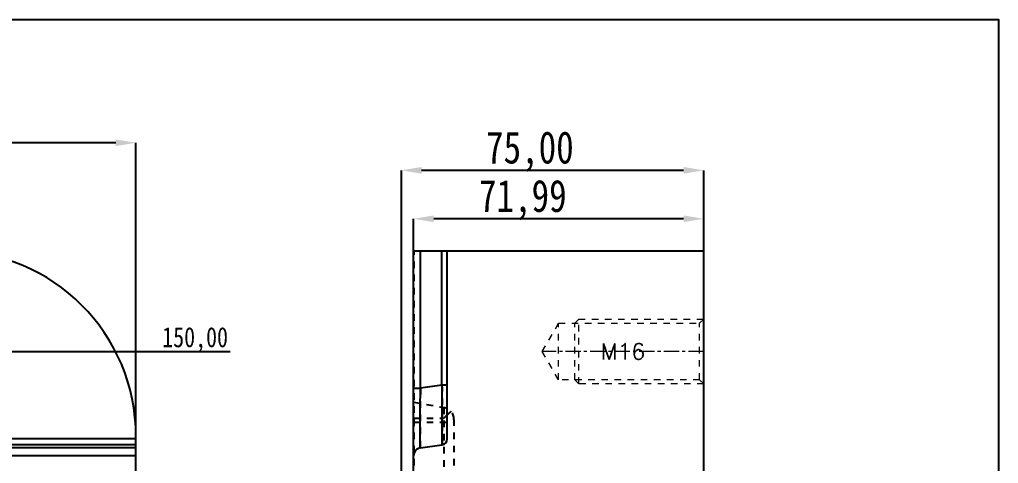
# Model space of a CAD drawing. Header units: millimetres. Extents: x -685 to 1888, y -6001 to 855.
# Drawn here: x 386.9 to 629.8, y -2628.7 to -2518.5 of the extents above; entities that cross this region are included whole.
import ezdxf
from ezdxf.enums import TextEntityAlignment as Align

# ---------------------------------------------------------------- set-up
doc = ezdxf.new("R2010")
doc.units = ezdxf.units.MM
doc.header["$LTSCALE"] = 16.335
doc.header["$PDMODE"] = 3
doc.header["$PDSIZE"] = 0.3125
doc.linetypes.add('CENTER', pattern=[0.6, 0.375, -0.075, 0.075, -0.075])
doc.linetypes.add('HIDDEN', pattern=[0.2, 0.1, -0.1])
doc.layers.get('0').update_dxf_attribs({"linetype": 'CONTINUOUS'})
doc.layers.get('Defpoints').update_dxf_attribs({"linetype": 'CONTINUOUS'})
doc.layers.add('DEFAULT_2', color=8, linetype='HIDDEN')
doc.layers.add('dim', color=82, linetype='CONTINUOUS', lineweight=9)
doc.layers.add('screw', color=33, linetype='CONTINUOUS', lineweight=13)
doc.styles.get("Standard").update_dxf_attribs({"font": 'txt', "width": 0.8})
doc.styles.add('TXT', font='txt.shx', dxfattribs={"bigfont": 'gbcbig.shx'})
doc.dimstyles.new('mold', dxfattribs={"dimtxt": 8, "dimasz": 5, "dimexe": 0, "dimexo": 0, "dimgap": 0, "dimtad": 1, "dimzin": 1, "dimtxsty": 'Standard', "dimcen": 0, "dimclrd": 4, "dimclre": 4, "dimclrt": 6, "dimazin": 0, "dimtfac": 1, "dimtofl": 0, "dimtmove": 0, "dimatfit": 3, "dimfxl": 0, "dimarcsym": 0})

# ---------------------------------------------------------------- blocks, each defined once
blk = doc.blocks.new('*D340')
at = {"layer": 'Defpoints', "color": 0}
for p in [(375.81, -2600.93), (421.82, -2600.93), (205.81, -2750.93)]:
    blk.add_point(p, dxfattribs=at)
at = {"layer": 'dim', "color": 4, "lineweight": -2}
blk.add_line((375.81, -2600.93), (439.15, -2600.93), dxfattribs=at)
at = {"layer": 'dim', "color": 6, "insert": (430.49, -2598.01), "char_height": 5, "attachment_point": 5}
blk.add_mtext('150,00', dxfattribs=at)
blk = doc.blocks.new('*D385')
at = {"color": 4, "lineweight": -2}
for p, q in [((-4.19, -2626.84), (-4.19, -2549.11)), ((410.81, -2549.11), (0.81, -2549.11)), ((415.81, -2626.84), (415.81, -2549.11))]:
    blk.add_line(p, q, dxfattribs=at)
at = {"color": 4}
for points in [[(0.81, -2548.28), (0.81, -2549.95), (-4.19, -2549.11)], [(410.81, -2548.28), (410.81, -2549.95), (415.81, -2549.11)]]:
    blk.add_solid(points, dxfattribs=at)
at = {"layer": 'Defpoints', "color": 0}
for p in [(-4.19, -2549.11), (-4.19, -2626.84), (415.81, -2626.84)]:
    blk.add_point(p, dxfattribs=at)
at = {"color": 6, "insert": (175.25, -2544.45), "char_height": 8, "attachment_point": 5}
blk.add_mtext('420,00', dxfattribs=at)
blk = doc.blocks.new('*D387')
at = {"color": 4, "lineweight": -2}
for p, q in [((481.68, -2673.3), (481.68, -2555.96)), ((551.68, -2555.96), (486.68, -2555.96)), ((556.68, -2575.93), (556.68, -2555.96))]:
    blk.add_line(p, q, dxfattribs=at)
at = {"color": 4}
for points in [[(486.68, -2555.13), (486.68, -2556.8), (481.68, -2555.96)], [(551.68, -2555.13), (551.68, -2556.8), (556.68, -2555.96)]]:
    blk.add_solid(points, dxfattribs=at)
at = {"layer": 'Defpoints', "color": 0}
for p in [(481.68, -2555.96), (556.68, -2575.93), (481.68, -2673.3)]:
    blk.add_point(p, dxfattribs=at)
at = {"color": 6, "insert": (513.55, -2551.3), "char_height": 8, "attachment_point": 5}
blk.add_mtext('75,00', dxfattribs=at)
blk = doc.blocks.new('*D676')
at = {"color": 4, "lineweight": -2}
for p, q in [((484.69, -2585.18), (484.69, -2567.99)), ((551.68, -2567.99), (489.69, -2567.99)), ((556.68, -2579.72), (556.68, -2567.99))]:
    blk.add_line(p, q, dxfattribs=at)
at = {"color": 4}
for points in [[(489.69, -2567.16), (489.69, -2568.82), (484.69, -2567.99)], [(551.68, -2567.16), (551.68, -2568.82), (556.68, -2567.99)]]:
    blk.add_solid(points, dxfattribs=at)
at = {"layer": 'Defpoints', "color": 0}
for p in [(484.69, -2567.99), (556.68, -2579.72), (484.69, -2585.18)]:
    blk.add_point(p, dxfattribs=at)
at = {"color": 6, "insert": (511.8, -2563.32), "char_height": 8, "attachment_point": 5}
blk.add_mtext('71,99', dxfattribs=at)

msp = doc.modelspace()

# ---------------------------------------------------------------- linework, layer by layer
at = {"color": 7, "linetype": 'Continuous'}
for p, q in [((484.692, -2925.929), (484.692, -2575.929)), ((484.692, -2575.929), (556.677, -2575.929)), ((486.414, -2610.007), (486.414, -2575.929)), ((491.741, -2609.259), (491.741, -2575.929)), ((493.032, -2622.627), (493.032, -2575.929)), ((556.677, -2925.929), (556.677, -2575.929)), ((484.692, -2610.007), (486.414, -2610.007)), ((491.741, -2609.259), (486.414, -2610.007)), ((493.032, -2609.259), (491.741, -2609.259)), ((415.812, -2622.627), (382.482, -2622.627)), ((415.812, -2879.929), (415.812, -2621.929)), ((415.812, -2624.861), (381.733, -2624.861)), ((415.812, -2624.113), (382.482, -2624.113)), ((486.414, -2624.861), (491.741, -2624.113)), ((415.812, -2626.842), (381.733, -2626.842))]:
    msp.add_line(p, q, dxfattribs=at)
msp.add_lwpolyline([(-84.969, -2518.538), (629.804, -2518.538), (629.804, -3008.67), (-84.969, -3008.67)], close=True)
for centre, radius, start, end in [((369.812, -2621.929), 46, 0, 90), ((491.532, -2622.627), 1.5, 278, 0), ((486.692, -2626.842), 2, 98, 180)]:
    msp.add_arc(centre, radius, start, end, dxfattribs=at)
for points, knots in [([(486.414, -2624.861), (486.407, -2624.862), (486.395, -2624.831), (486.387, -2624.786), (486.375, -2624.695), (486.36, -2624.513), (486.344, -2624.193), (486.329, -2623.711), (486.317, -2623.094), (486.308, -2622.351), (486.303, -2621.487), (486.301, -2620.119), (486.308, -2618.18), (486.33, -2615.636), (486.365, -2612.876), (486.396, -2610.975), (486.414, -2610.007)], [0, 0, 0, 0, 0.0013676, 0.0048953, 0.0107428, 0.0189322, 0.0423358, 0.0749565, 0.1165471, 0.1667433, 0.2250718, 0.2909865, 0.4428852, 0.6163532, 0.8045681, 1, 1, 1, 1]), ([(491.741, -2624.113), (491.748, -2624.112), (491.753, -2624.077), (491.763, -2624.031), (491.77, -2623.937), (491.778, -2623.814), (491.785, -2623.654), (491.795, -2623.374), (491.805, -2622.939), (491.814, -2622.319), (491.82, -2621.573), (491.824, -2620.707), (491.826, -2619.341), (491.82, -2617.407), (491.804, -2614.871), (491.777, -2612.119), (491.754, -2610.224), (491.741, -2609.259)], [0, 0, 0, 0, 0.0014377, 0.0051435, 0.0111884, 0.0195774, 0.0303066, 0.0433634, 0.0763244, 0.118169, 0.1685465, 0.2269543, 0.292852, 0.4444467, 0.6173638, 0.8049554, 1, 1, 1, 1])]:
    msp.add_open_spline(points, degree=3, knots=knots, dxfattribs=at)
at = {"layer": 'DEFAULT_2', "color": 8, "linetype": 'HIDDEN'}
for p, q in [((484.802, -2639.028), (484.802, -2575.929)), ((484.802, -2590.424), (484.692, -2590.424)), ((484.802, -2595.424), (484.692, -2595.424)), ((484.802, -2600.424), (484.692, -2600.424)), ((484.802, -2605.424), (484.692, -2605.424)), ((484.692, -2613.489), (492.213, -2614.815)), ((484.802, -2613.54), (484.692, -2613.52)), ((492.213, -2614.815), (492.213, -2660.48)), ((484.692, -2617.489), (492.213, -2617.489)), ((494.692, -2617.769), (494.692, -2657.516)), ((484.692, -2618.489), (494.692, -2618.489))]:
    msp.add_line(p, q, dxfattribs=at)
for centre, radius, start, end in [((491.692, -2617.769), 3, 0, 80), ((673.213, -2804.785), 260.463, 133.76946, 134.02066)]:
    msp.add_arc(centre, radius, start, end, dxfattribs=at)
for points, knots in [([(486.414, -2610.007), (486.396, -2610.975), (486.365, -2612.875), (486.33, -2615.634), (486.308, -2618.178), (486.301, -2620.117), (486.303, -2621.485), (486.308, -2622.349), (486.317, -2623.093), (486.329, -2623.71), (486.344, -2624.193), (486.36, -2624.513), (486.375, -2624.695), (486.387, -2624.786), (486.395, -2624.831), (486.407, -2624.862), (486.414, -2624.861)], [0, 0, 0, 0, 0.1953814, 0.3835079, 0.5569682, 0.7088807, 0.7748104, 0.833156, 0.8833784, 0.924985, 0.9576343, 0.981053, 0.9892473, 0.9950996, 0.998631, 1, 1, 1, 1]), ([(491.741, -2609.259), (491.754, -2610.225), (491.778, -2612.121), (491.804, -2614.873), (491.82, -2617.411), (491.826, -2619.345), (491.824, -2620.711), (491.82, -2621.575), (491.814, -2622.321), (491.805, -2622.94), (491.795, -2623.375), (491.785, -2623.655), (491.778, -2623.815), (491.77, -2623.937), (491.763, -2624.031), (491.753, -2624.077), (491.748, -2624.112), (491.741, -2624.113)], [0, 0, 0, 0, 0.1950792, 0.3828125, 0.5558102, 0.7074139, 0.7732751, 0.8316382, 0.8819475, 0.9237501, 0.956669, 0.9697114, 0.9804332, 0.9888174, 0.9948592, 0.9985632, 1, 1, 1, 1]), ([(493.97, -2615.817), (493.837, -2615.939), (493.246, -2616.491), (492.664, -2617.053), (492.213, -2617.489)], [0, 0, 0, 0, 0.2234157, 1, 1, 1, 1]), ([(493.036, -2616.697), (493.119, -2616.618), (493.428, -2616.323), (493.739, -2616.029), (493.97, -2615.817)], [0, 0, 0, 0, 0.2677268, 1, 1, 1, 1])]:
    msp.add_open_spline(points, degree=3, knots=knots, dxfattribs=at)
at = {"layer": 'screw', "color": 92, "linetype": 'HIDDEN', "ltscale": 0.995164}
for p, q in [((524.677, -2593.929), (525.677, -2592.929)), ((525.677, -2592.929), (556.677, -2592.929)), ((525.677, -2608.929), (525.677, -2592.929)), ((524.677, -2607.929), (524.677, -2593.929)), ((525.677, -2608.929), (524.677, -2607.929)), ((556.677, -2608.929), (525.677, -2608.929))]:
    msp.add_line(p, q, dxfattribs=at)
at = {"layer": 'screw', "color": 8, "linetype": 'HIDDEN', "ltscale": 0.995164}
for p, q in [((555.677, -2593.929), (556.677, -2592.929)), ((516.635, -2600.929), (520.677, -2593.929)), ((520.677, -2593.929), (555.677, -2593.929)), ((520.677, -2607.929), (520.677, -2593.929)), ((555.677, -2607.929), (555.677, -2593.929)), ((520.677, -2607.929), (516.635, -2600.929)), ((555.677, -2607.929), (520.677, -2607.929)), ((556.677, -2608.929), (555.677, -2607.929))]:
    msp.add_line(p, q, dxfattribs=at)
at = {"layer": 'screw', "color": 1, "linetype": 'CENTER', "ltscale": 0.621977}
msp.add_line((556.677, -2600.929), (516.635, -2600.929), dxfattribs=at)

# ---------------------------------------------------------------- texts
at = {"layer": 'screw', "color": 6, "linetype": 'HIDDEN', "ltscale": 0.995164, "style": 'TXT'}
msp.add_text('M16', height=4, rotation=0.00001, dxfattribs=at).set_placement((536.656, -2600.929), align=Align.MIDDLE)

# ---------------------------------------------------------------- dimensions: what is measured, and where the dimension line sits
for base, p1, p2, picture, middle in [((-4.188, -2549.114), (415.812, -2626.842), (-4.188, -2626.842), '*D385', (175.252, -2549.114)), ((481.677, -2555.964), (556.677, -2575.929), (481.677, -2673.298), '*D387', (513.553, -2555.964)), ((484.69193, -2567.98926), (556.67695, -2579.72341), (484.69193, -2585.18402), '*D676', (511.80423, -2567.98926))]:
    dim = msp.add_linear_dim(base=base, p1=p1, p2=p2, dimstyle='mold')
    dim.commit()
    dim.dimension.update_dxf_attribs({"geometry": picture, "text_midpoint": middle, "dimtype": 160})
at = {"layer": 'dim'}
dim = msp.add_ordinate_dim(feature_location=(375.812, -2600.929), offset=(46.01, 0), dtype=0, origin=(205.812, -2750.929), dimstyle='mold', override={"dimtxt": 5, "dimasz": 2}, dxfattribs=at)
dim.commit()
dim.dimension.update_dxf_attribs({"geometry": '*D340', "text_midpoint": (430.488, -2598.012)})

doc.saveas('drawing.dxf')
